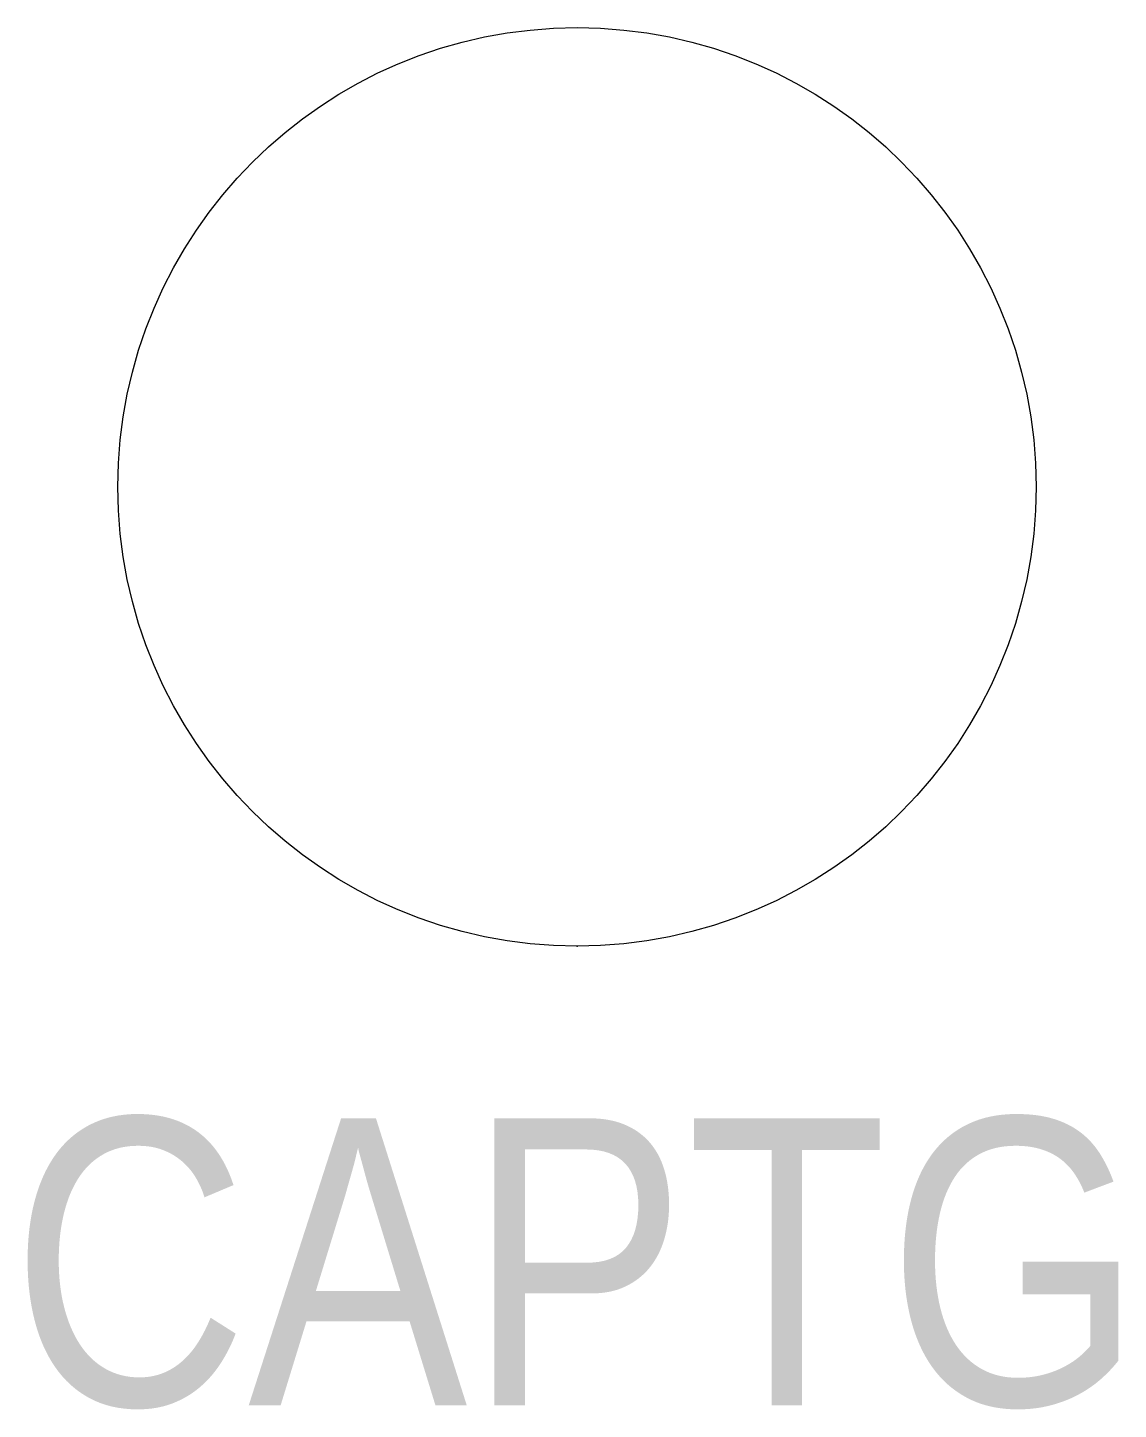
# Model space of a CAD drawing. Extents: x -4.8 to 4.7, y -4 to 8.
import ezdxf
from ezdxf.enums import TextEntityAlignment as Align

# ---------------------------------------------------------------- set-up
doc = ezdxf.new("R2010")
doc.units = 0
doc.header["$LTSCALE"] = 0.375
doc.header["$MEASUREMENT"] = 0
doc.layers.add('A-FURN-P-ELEC', color=5, linetype='Continuous')
doc.layers.add('A-FURN-P-POWR-T', color=7, linetype='Continuous')
doc.styles.get("Standard").update_dxf_attribs({"font": 'ARIALN.TTF'})

msp = doc.modelspace()

# ---------------------------------------------------------------- linework, layer by layer
at = {"layer": 'A-FURN-P-ELEC'}
msp.add_circle((0, 4), 4, dxfattribs=at)
msp.add_point((0, 0), dxfattribs=at)

# ---------------------------------------------------------------- texts
at = {"layer": 'A-FURN-P-POWR-T', "flags": 1}
for tag, s in [('CAPPN', '986831DA15S'), ('CAPMG', 'STC'), ('CAPMC', 'SC9'), ('CAPQT', '1'), ('CAPDH', '0.000000'), ('CAPGC', '')]:
    msp.add_attdef(tag, (0, 0), s, height=0.001, dxfattribs=at)
at = {"layer": 'A-FURN-P-POWR-T'}
msp.add_attdef('CAPTG', text='1', height=2.5, dxfattribs=at).set_placement((0, -4), align=Align.CENTER)

doc.saveas('drawing.dxf')
